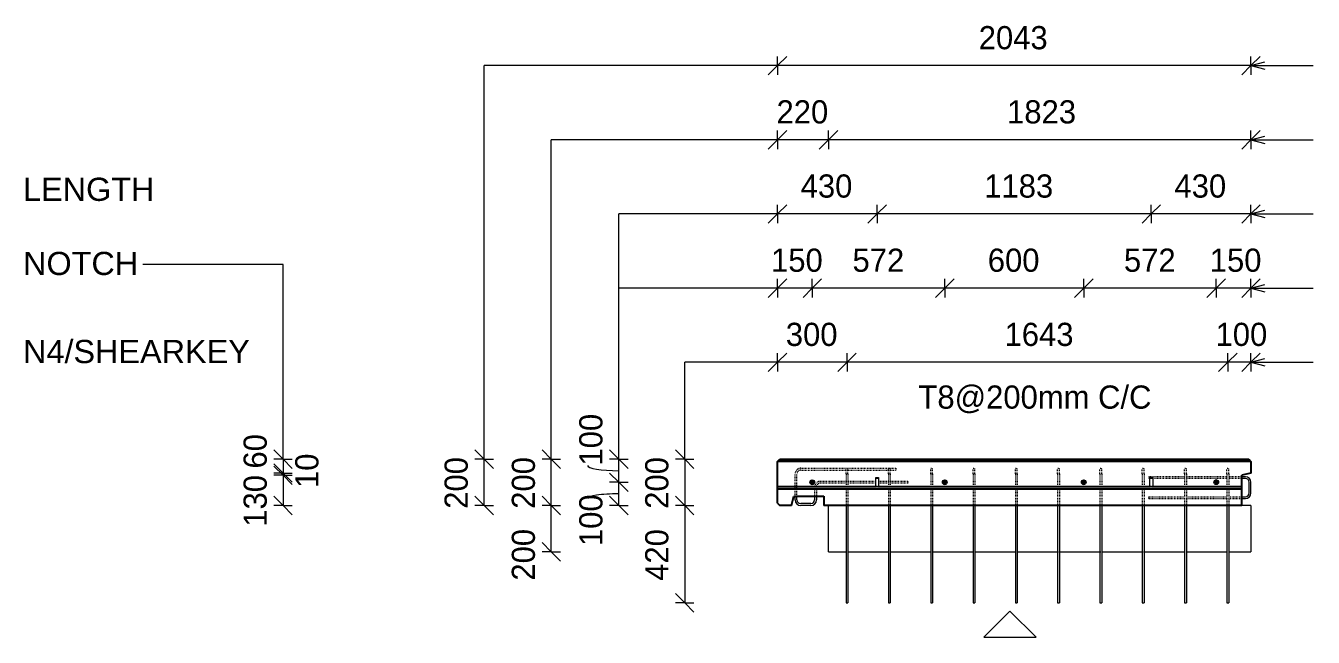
# Model space of a CAD drawing. Header units: millimetres. Extents: x -2992 to 15376, y 1067 to 18539.
# Drawn here: x 1906 to 7460, y 12345 to 14983 of the extents above; entities that cross this region are included whole.
import ezdxf

# ---------------------------------------------------------------- set-up
doc = ezdxf.new("R2010")
doc.units = ezdxf.units.MM
doc.linetypes.add('Dash', pattern=[6.36, 3.18, -3.18])
for name, color, linetype, lineweight in [('A-ANNO-DIMS', 211, 'Continuous', 9), ('A-ANNO-DIMS-40', 211, 'Continuous', 9), ('A-DETL-THIN', 151, 'Continuous', 18), ('A-GENM', 13, 'Continuous', 18), ('A-WALL', 113, 'Continuous', 25), ('A-WALL-HDLN', 110, 'Dash', 25), ('G-ANNO-TEXT', 231, 'Continuous', 9), ('S-BEAM', 12, 'Continuous', 18), ('S-BEAM-HDLN', 1, 'Dash', 18), ('S-RBAR', 171, 'Continuous', 18)]:
    doc.layers.add(name, color=color, linetype=linetype, lineweight=lineweight)
doc.styles.add('Arial_1', font='arial.ttf', dxfattribs={"height": 100})
doc.styles.add('Nirmala UI Semilight_1', font='NirmalaS.ttf', dxfattribs={"height": 100})
doc.dimstyles.new('Arrow_Filled_-_2_5_NI_UI', dxfattribs={"dimscale": 304.8, "dimtxt": 104.736395, "dimasz": 0.262467, "dimexe": 0.131234, "dimexo": 0.0625, "dimgap": 0.131234, "dimtad": 1, "dimdec": 0, "dimzin": 0, "dimdsep": 46, "dimtxsty": 'Nirmala UI Semilight_1', "dimblk1": 'OBLIQUE', "dimblk2": 'OBLIQUE', "dimsah": 1, "dimcen": 0.09, "dimazin": 0, "dimtfac": 1, "dimtdec": 4, "dimtix": 1, "dimtmove": 0, "dimatfit": 3, "dimfxl": 0.131234, "dimfxlon": 1, "dimtvp": 1, "dimtolj": 1, "dimtzin": 0, "dimarcsym": 2})
doc.dimstyles.new('Arrow_Filled_-_2_5_NI_UI_1', dxfattribs={"dimscale": 304.8, "dimtxt": 104.736395, "dimasz": 0.262467, "dimexe": 0.131234, "dimexo": 0.0625, "dimgap": 0.131234, "dimtad": 1, "dimdec": 0, "dimzin": 0, "dimdsep": 46, "dimtxsty": 'Nirmala UI Semilight_1', "dimblk1": 'OBLIQUE', "dimblk2": 'OBLIQUE', "dimsah": 1, "dimcen": 0.09, "dimazin": 0, "dimtfac": 1, "dimtdec": 4, "dimtix": 1, "dimtmove": 1, "dimatfit": 3, "dimfxl": 0.131234, "dimfxlon": 1, "dimtvp": 1, "dimtolj": 1, "dimtzin": 0, "dimarcsym": 2})
doc.dimstyles.new('Arrow_Filled_-_2_5_NI_UI_2', dxfattribs={"dimscale": 304.8, "dimtxt": 104.736395, "dimasz": 0.262467, "dimexe": 0.131234, "dimexo": 0.0625, "dimgap": 0.131234, "dimtad": 1, "dimdec": 0, "dimzin": 0, "dimdsep": 46, "dimtxsty": 'Nirmala UI Semilight_1', "dimblk1": 'OBLIQUE', "dimblk2": 'OBLIQUE', "dimsah": 1, "dimcen": 0.09, "dimazin": 0, "dimtfac": 1, "dimtdec": 4, "dimtix": 1, "dimtmove": 2, "dimatfit": 3, "dimfxl": 0.131234, "dimfxlon": 1, "dimtvp": 1, "dimtolj": 1, "dimtzin": 0, "dimarcsym": 2})

# ---------------------------------------------------------------- blocks, each defined once
blk = doc.blocks.new('RR spread anchor face based - RR-SA-4_0-180-1726831-Elevation Top1')
at = {"layer": 'A-GENM'}
for p, q in [((-17711.4, 13031.3), (-17711.4, 13033.8)), ((-17711.4, 13033.8), (-17699.4, 13033.8)), ((-17711.4, 12996.3), (-17711.4, 13031.3)), ((-17711.4, 13031.3), (-17699.4, 13031.3)), ((-17699.4, 13033.8), (-17699.4, 13031.3)), ((-17699.4, 13031.3), (-17699.4, 12996.3)), ((-17711.4, 12993.8), (-17711.4, 12996.3)), ((-17711.4, 12996.3), (-17699.4, 12996.3)), ((-17699.4, 12993.8), (-17711.4, 12993.8)), ((-17699.4, 12996.3), (-17699.4, 12993.8))]:
    blk.add_line(p, q, dxfattribs=at)
blk = doc.blocks.new('M_Rectangular Corbel - M_Rectangular Corbel-1563094-Elevation Top1')
at = {"layer": 'S-BEAM'}
for p, q in [((-17915.4, 12713.8), (-17915.4, 12913.8)), ((-16092.9, 12913.8), (-16132.9, 12913.8)), ((-16092.9, 12913.8), (-16092.9, 12713.8)), ((-17915.4, 12713.8), (-17839.4, 12713.8)), ((-17831.4, 12713.8), (-17656.9, 12713.8)), ((-17648.9, 12713.8), (-17474.4, 12713.8)), ((-17466.4, 12713.8), (-17291.9, 12713.8)), ((-17283.9, 12713.8), (-17109.4, 12713.8)), ((-17101.4, 12713.8), (-16926.9, 12713.8)), ((-16918.9, 12713.8), (-16744.4, 12713.8)), ((-16736.4, 12713.8), (-16561.9, 12713.8)), ((-16553.9, 12713.8), (-16379.4, 12713.8)), ((-16371.4, 12713.8), (-16196.9, 12713.8)), ((-16188.9, 12713.8), (-16092.9, 12713.8))]:
    blk.add_line(p, q, dxfattribs=at)
at = {"layer": 'S-BEAM-HDLN'}
for p, q in [((-17839.4, 12713.8), (-17831.5, 12713.8)), ((-17656.9, 12713.8), (-17649, 12713.8)), ((-17474.4, 12713.8), (-17466.5, 12713.8)), ((-17291.9, 12713.8), (-17284, 12713.8)), ((-17109.4, 12713.8), (-17101.5, 12713.8)), ((-16926.9, 12713.8), (-16919, 12713.8)), ((-16744.4, 12713.8), (-16736.5, 12713.8)), ((-16561.9, 12713.8), (-16554, 12713.8)), ((-16379.4, 12713.8), (-16371.5, 12713.8)), ((-16196.9, 12713.8), (-16189, 12713.8))]:
    blk.add_line(p, q, dxfattribs=at)
blk = doc.blocks.new('DIMBLOCK12-Elevation Top')
at = {"layer": 'A-ANNO-DIMS-40'}
for p, q in [((3016.1, 13113.8), (2976.1, 13153.8)), ((3016.1, 13113.8), (2976.1, 13113.8)), ((3016.1, 13113.8), (3016.1, 13053.8)), ((3016.1, 13113.8), (3056.1, 13073.8)), ((3016.1, 13113.8), (3056.1, 13113.8)), ((3016.1, 13053.8), (2976.1, 13093.8)), ((3016.1, 13053.8), (2976.1, 13053.8)), ((3016.1, 13053.8), (3056.1, 13013.8)), ((3016.1, 13053.8), (3056.1, 13053.8))]:
    blk.add_line(p, q, dxfattribs=at)
at = {"layer": 'A-ANNO-DIMS-40', "color": 0, "insert": (2845.7, 13073), "char_height": 100, "width": 182.813, "attachment_point": 1, "rotation": 90, "line_spacing_factor": 1.142579, "style": 'Nirmala UI Semilight_1'}
blk.add_mtext('60', dxfattribs=at)
blk = doc.blocks.new('_Oblique')
at = {"color": 0, "linetype": 'ByBlock', "lineweight": -2}
blk.add_line((-0.5, -0.5), (0.5, 0.5), dxfattribs=at)
blk = doc.blocks.new('DIMBLOCK13-Elevation Top')
at = {"layer": 'A-ANNO-DIMS-40'}
for p, q in [((3016.1, 13053.8), (2976.1, 13093.8)), ((3016.1, 13043.8), (2976.1, 13083.8)), ((3016.1, 13053.8), (2976.1, 13053.8)), ((3016.1, 13053.8), (3016.1, 13043.8)), ((3016.1, 13053.8), (3056.1, 13013.8)), ((3016.1, 13053.8), (3056.1, 13053.8)), ((3016.1, 13043.8), (2976.1, 13043.8)), ((3016.1, 13043.8), (3056.1, 13003.8)), ((3016.1, 13043.8), (3056.1, 13043.8))]:
    blk.add_line(p, q, dxfattribs=at)
at = {"layer": 'A-ANNO-DIMS-40', "color": 0, "insert": (3068.6, 12989), "char_height": 100, "width": 155.391, "attachment_point": 1, "rotation": 90, "line_spacing_factor": 1.142579, "style": 'Nirmala UI Semilight_1'}
blk.add_mtext('10', dxfattribs=at)
blk = doc.blocks.new('DIMBLOCK14-Elevation Top')
at = {"layer": 'A-ANNO-DIMS-40'}
for p, q in [((3016.1, 13043.8), (2976.1, 13083.8)), ((3016.1, 13043.8), (2976.1, 13043.8)), ((3016.1, 13043.8), (3016.1, 12913.8)), ((3016.1, 13043.8), (3056.1, 13003.8)), ((3016.1, 13043.8), (3056.1, 13043.8)), ((3016.1, 12913.8), (2976.1, 12953.8)), ((3016.1, 12913.8), (2976.1, 12913.8)), ((3016.1, 12913.8), (3056.1, 12873.8)), ((3016.1, 12913.8), (3056.1, 12913.8))]:
    blk.add_line(p, q, dxfattribs=at)
at = {"layer": 'A-ANNO-DIMS-40', "color": 0, "insert": (2845.7, 12822.1), "char_height": 100, "width": 246.797, "attachment_point": 1, "rotation": 90, "line_spacing_factor": 1.142579, "style": 'Nirmala UI Semilight_1'}
blk.add_mtext('130', dxfattribs=at)
blk = doc.blocks.new('DIMBLOCK20-Elevation Top1')
at = {"layer": 'A-ANNO-DIMS-40'}
for p, q in [((5149.1, 14811.4), (5189.1, 14851.4)), ((5149.1, 14811.4), (5149.1, 14851.4)), ((7191.6, 14811.4), (7231.6, 14851.4)), ((7191.6, 14811.4), (7191.6, 14851.4)), ((5149.1, 14811.4), (5109.1, 14771.4)), ((7191.6, 14811.4), (5149.1, 14811.4)), ((5149.1, 14811.4), (5149.1, 14771.4)), ((7191.6, 14811.4), (7151.6, 14771.4)), ((7191.6, 14811.4), (7191.6, 14771.4))]:
    blk.add_line(p, q, dxfattribs=at)
at = {"layer": 'A-ANNO-DIMS-40', "color": 0, "insert": (6017, 14981.9), "char_height": 100, "width": 367.91, "attachment_point": 1, "line_spacing_factor": 1.142579, "style": 'Nirmala UI Semilight_1'}
blk.add_mtext('2043', dxfattribs=at)
blk = doc.blocks.new('DIMBLOCK21-Elevation Top1')
at = {"layer": 'A-ANNO-DIMS-40'}
for p, q in [((6761.6, 14171.4), (6721.6, 14131.4)), ((6761.6, 14171.4), (6801.6, 14211.4)), ((6761.6, 14171.4), (6761.6, 14211.4)), ((7191.6, 14171.4), (6761.6, 14171.4)), ((6761.6, 14171.4), (6761.6, 14131.4)), ((7191.6, 14171.4), (7151.6, 14131.4)), ((7191.6, 14171.4), (7231.6, 14211.4)), ((7191.6, 14171.4), (7191.6, 14211.4)), ((7191.6, 14171.4), (7191.6, 14131.4))]:
    blk.add_line(p, q, dxfattribs=at)
at = {"layer": 'A-ANNO-DIMS-40', "color": 0, "insert": (6861.4, 14341.9), "char_height": 100, "width": 276.504, "attachment_point": 1, "line_spacing_factor": 1.142579, "style": 'Nirmala UI Semilight_1'}
blk.add_mtext('430', dxfattribs=at)
blk = doc.blocks.new('DIMBLOCK22-Elevation Top1')
at = {"layer": 'A-ANNO-DIMS-40'}
for p, q in [((5579.1, 14171.4), (5539.1, 14131.4)), ((5579.1, 14171.4), (5619.1, 14211.4)), ((5579.1, 14171.4), (5579.1, 14211.4)), ((6761.6, 14171.4), (5579.1, 14171.4)), ((5579.1, 14171.4), (5579.1, 14131.4)), ((6761.6, 14171.4), (6721.6, 14131.4)), ((6761.6, 14171.4), (6801.6, 14211.4)), ((6761.6, 14171.4), (6761.6, 14211.4)), ((6761.6, 14171.4), (6761.6, 14131.4))]:
    blk.add_line(p, q, dxfattribs=at)
at = {"layer": 'A-ANNO-DIMS-40', "color": 0, "insert": (6040.8, 14341.9), "char_height": 100, "width": 310.781, "attachment_point": 1, "line_spacing_factor": 1.142579, "style": 'Nirmala UI Semilight_1'}
blk.add_mtext('1183', dxfattribs=at)
blk = doc.blocks.new('DIMBLOCK23-Elevation Top1')
at = {"layer": 'A-ANNO-DIMS-40'}
for p, q in [((5149.1, 14171.4), (5109.1, 14131.4)), ((5149.1, 14171.4), (5189.1, 14211.4)), ((5149.1, 14171.4), (5149.1, 14211.4)), ((5579.1, 14171.4), (5149.1, 14171.4)), ((5149.1, 14171.4), (5149.1, 14131.4)), ((5579.1, 14171.4), (5539.1, 14131.4)), ((5579.1, 14171.4), (5619.1, 14211.4)), ((5579.1, 14171.4), (5579.1, 14211.4)), ((5579.1, 14171.4), (5579.1, 14131.4))]:
    blk.add_line(p, q, dxfattribs=at)
at = {"layer": 'A-ANNO-DIMS-40', "color": 0, "insert": (5248.9, 14341.9), "char_height": 100, "width": 276.504, "attachment_point": 1, "line_spacing_factor": 1.142579, "style": 'Nirmala UI Semilight_1'}
blk.add_mtext('430', dxfattribs=at)
blk = doc.blocks.new('DIMBLOCK24-Elevation Top1')
at = {"layer": 'A-ANNO-DIMS-40'}
for p, q in [((3883.2, 13113.8), (3843.2, 13153.8)), ((3883.2, 13113.8), (3843.2, 13113.8)), ((3883.2, 12913.8), (3883.2, 13113.8)), ((3883.2, 13113.8), (3923.2, 13073.8)), ((3883.2, 13113.8), (3923.2, 13113.8)), ((3883.2, 12913.8), (3843.2, 12953.8)), ((3883.2, 12913.8), (3843.2, 12913.8)), ((3883.2, 12913.8), (3923.2, 12873.8)), ((3883.2, 12913.8), (3923.2, 12913.8))]:
    blk.add_line(p, q, dxfattribs=at)
at = {"layer": 'A-ANNO-DIMS-40', "color": 0, "insert": (3712.7, 12899.5), "char_height": 100, "width": 274.219, "attachment_point": 1, "rotation": 90, "line_spacing_factor": 1.142579, "style": 'Nirmala UI Semilight_1'}
blk.add_mtext('200', dxfattribs=at)
blk = doc.blocks.new('DIMBLOCK25-Elevation Top1')
at = {"layer": 'A-ANNO-DIMS-40'}
for p, q in [((4464.2, 13013.8), (4424.2, 13053.8)), ((4464.2, 13013.8), (4424.2, 13013.8)), ((4464.2, 12913.8), (4464.2, 13013.8)), ((4464.2, 13013.8), (4504.2, 12973.8)), ((4464.2, 13013.8), (4504.2, 13013.8)), ((4464.2, 12913.8), (4424.2, 12953.8)), ((4464.2, 12913.8), (4424.2, 12913.8)), ((4464.2, 12913.8), (4504.2, 12873.8)), ((4464.2, 12913.8), (4504.2, 12913.8))]:
    blk.add_line(p, q, dxfattribs=at)
blk.add_ellipse((4464.2, 12944.2), major_axis=(135.2, 0), ratio=0.144692, start_param=1.570796, end_param=3.141593, dxfattribs=at)
at = {"layer": 'A-ANNO-DIMS-40', "color": 0, "insert": (4293.8, 12738.6), "char_height": 100, "width": 246.797, "attachment_point": 1, "rotation": 90, "line_spacing_factor": 1.142579, "style": 'Nirmala UI Semilight_1'}
blk.add_mtext('100', dxfattribs=at)
blk = doc.blocks.new('DIMBLOCK26-Elevation Top1')
at = {"layer": 'A-ANNO-DIMS-40'}
for p, q in [((4464.2, 13113.8), (4424.2, 13153.8)), ((4464.2, 13113.8), (4424.2, 13113.8)), ((4464.2, 13013.8), (4464.2, 13113.8)), ((4464.2, 13113.8), (4504.2, 13073.8)), ((4464.2, 13113.8), (4504.2, 13113.8)), ((4464.2, 13013.8), (4424.2, 13053.8)), ((4464.2, 13013.8), (4424.2, 13013.8)), ((4464.2, 13013.8), (4504.2, 12973.8)), ((4464.2, 13013.8), (4504.2, 13013.8))]:
    blk.add_line(p, q, dxfattribs=at)
blk.add_ellipse((4464.2, 13086), major_axis=(135.2, 0), ratio=0.16439, start_param=3.141593, end_param=4.712389, dxfattribs=at)
at = {"layer": 'A-ANNO-DIMS-40', "color": 0, "insert": (4293.8, 13086), "char_height": 100, "width": 246.797, "attachment_point": 1, "rotation": 90, "line_spacing_factor": 1.142579, "style": 'Nirmala UI Semilight_1'}
blk.add_mtext('100', dxfattribs=at)
blk = doc.blocks.new('DIMBLOCK27-Elevation Top1')
at = {"layer": 'A-ANNO-DIMS-40'}
for p, q in [((7041.6, 13851.4), (7081.6, 13891.4)), ((7041.6, 13851.4), (7041.6, 13891.4)), ((7191.6, 13851.4), (7231.6, 13891.4)), ((7191.6, 13851.4), (7191.6, 13891.4)), ((7041.6, 13851.4), (7001.6, 13811.4)), ((7191.6, 13851.4), (7041.6, 13851.4)), ((7041.6, 13851.4), (7041.6, 13811.4)), ((7191.6, 13851.4), (7151.6, 13811.4)), ((7191.6, 13851.4), (7191.6, 13811.4))]:
    blk.add_line(p, q, dxfattribs=at)
at = {"layer": 'A-ANNO-DIMS-40', "color": 0, "insert": (7013.7, 14021.9), "char_height": 100, "width": 246.797, "attachment_point": 1, "line_spacing_factor": 1.142579, "style": 'Nirmala UI Semilight_1'}
blk.add_mtext('150', dxfattribs=at)
blk = doc.blocks.new('DIMBLOCK28-Elevation Top1')
at = {"layer": 'A-ANNO-DIMS-40'}
for p, q in [((6470.1, 13851.4), (6510.1, 13891.4)), ((6470.1, 13851.4), (6470.1, 13891.4)), ((7041.6, 13851.4), (7081.6, 13891.4)), ((7041.6, 13851.4), (7041.6, 13891.4)), ((6470.1, 13851.4), (6430.1, 13811.4)), ((7041.6, 13851.4), (6470.1, 13851.4)), ((6470.1, 13851.4), (6470.1, 13811.4)), ((7041.6, 13851.4), (7001.6, 13811.4)), ((7041.6, 13851.4), (7041.6, 13811.4))]:
    blk.add_line(p, q, dxfattribs=at)
at = {"layer": 'A-ANNO-DIMS-40', "color": 0, "insert": (6643.5, 14021.9), "char_height": 100, "width": 269.649, "attachment_point": 1, "line_spacing_factor": 1.142579, "style": 'Nirmala UI Semilight_1'}
blk.add_mtext('572', dxfattribs=at)
blk = doc.blocks.new('DIMBLOCK29-Elevation Top1')
at = {"layer": 'A-ANNO-DIMS-40'}
for p, q in [((5870.6, 13851.4), (5910.6, 13891.4)), ((5870.6, 13851.4), (5870.6, 13891.4)), ((6470.1, 13851.4), (6510.1, 13891.4)), ((6470.1, 13851.4), (6470.1, 13891.4)), ((5870.6, 13851.4), (5830.6, 13811.4)), ((6470.1, 13851.4), (5870.6, 13851.4)), ((5870.6, 13851.4), (5870.6, 13811.4)), ((6470.1, 13851.4), (6430.1, 13811.4)), ((6470.1, 13851.4), (6470.1, 13811.4))]:
    blk.add_line(p, q, dxfattribs=at)
at = {"layer": 'A-ANNO-DIMS-40', "color": 0, "insert": (6056.1, 14021.9), "char_height": 100, "width": 274.219, "attachment_point": 1, "line_spacing_factor": 1.142579, "style": 'Nirmala UI Semilight_1'}
blk.add_mtext('600', dxfattribs=at)
blk = doc.blocks.new('DIMBLOCK30-Elevation Top1')
at = {"layer": 'A-ANNO-DIMS-40'}
for p, q in [((5299.1, 13851.4), (5339.1, 13891.4)), ((5299.1, 13851.4), (5299.1, 13891.4)), ((5870.6, 13851.4), (5910.6, 13891.4)), ((5870.6, 13851.4), (5870.6, 13891.4)), ((5299.1, 13851.4), (5259.1, 13811.4)), ((5870.6, 13851.4), (5299.1, 13851.4)), ((5299.1, 13851.4), (5299.1, 13811.4)), ((5870.6, 13851.4), (5830.6, 13811.4)), ((5870.6, 13851.4), (5870.6, 13811.4))]:
    blk.add_line(p, q, dxfattribs=at)
at = {"layer": 'A-ANNO-DIMS-40', "color": 0, "insert": (5472.5, 14021.9), "char_height": 100, "width": 269.649, "attachment_point": 1, "line_spacing_factor": 1.142579, "style": 'Nirmala UI Semilight_1'}
blk.add_mtext('572', dxfattribs=at)
blk = doc.blocks.new('DIMBLOCK31-Elevation Top1')
at = {"layer": 'A-ANNO-DIMS-40'}
for p, q in [((5149.1, 13851.4), (5189.1, 13891.4)), ((5149.1, 13851.4), (5149.1, 13891.4)), ((5299.1, 13851.4), (5339.1, 13891.4)), ((5299.1, 13851.4), (5299.1, 13891.4)), ((5149.1, 13851.4), (5109.1, 13811.4)), ((5299.1, 13851.4), (5149.1, 13851.4)), ((5149.1, 13851.4), (5149.1, 13811.4)), ((5299.1, 13851.4), (5259.1, 13811.4)), ((5299.1, 13851.4), (5299.1, 13811.4))]:
    blk.add_line(p, q, dxfattribs=at)
at = {"layer": 'A-ANNO-DIMS-40', "color": 0, "insert": (5121.2, 14021.9), "char_height": 100, "width": 246.797, "attachment_point": 1, "line_spacing_factor": 1.142579, "style": 'Nirmala UI Semilight_1'}
blk.add_mtext('150', dxfattribs=at)
blk = doc.blocks.new('DIMBLOCK32-Elevation Top1')
at = {"layer": 'A-ANNO-DIMS-40'}
for p, q in [((5369.1, 14491.4), (5409.1, 14531.4)), ((5369.1, 14491.4), (5369.1, 14531.4)), ((7191.6, 14491.4), (7231.6, 14531.4)), ((7191.6, 14491.4), (7191.6, 14531.4)), ((5369.1, 14491.4), (5329.1, 14451.4)), ((7191.6, 14491.4), (5369.1, 14491.4)), ((5369.1, 14491.4), (5369.1, 14451.4)), ((7191.6, 14491.4), (7151.6, 14451.4)), ((7191.6, 14491.4), (7191.6, 14451.4))]:
    blk.add_line(p, q, dxfattribs=at)
at = {"layer": 'A-ANNO-DIMS-40', "color": 0, "insert": (6139.4, 14661.9), "char_height": 100, "width": 338.203, "attachment_point": 1, "line_spacing_factor": 1.142579, "style": 'Nirmala UI Semilight_1'}
blk.add_mtext('1823', dxfattribs=at)
blk = doc.blocks.new('DIMBLOCK33-Elevation Top1')
at = {"layer": 'A-ANNO-DIMS-40'}
for p, q in [((5149.1, 14491.4), (5189.1, 14531.4)), ((5149.1, 14491.4), (5149.1, 14531.4)), ((5369.1, 14491.4), (5409.1, 14531.4)), ((5369.1, 14491.4), (5369.1, 14531.4)), ((5149.1, 14491.4), (5109.1, 14451.4)), ((5369.1, 14491.4), (5149.1, 14491.4)), ((5149.1, 14491.4), (5149.1, 14451.4)), ((5369.1, 14491.4), (5329.1, 14451.4)), ((5369.1, 14491.4), (5369.1, 14451.4))]:
    blk.add_line(p, q, dxfattribs=at)
at = {"layer": 'A-ANNO-DIMS-40', "color": 0, "insert": (5144.8, 14661.9), "char_height": 100, "width": 274.219, "attachment_point": 1, "line_spacing_factor": 1.142579, "style": 'Nirmala UI Semilight_1'}
blk.add_mtext('220', dxfattribs=at)
blk = doc.blocks.new('DIMBLOCK34-Elevation Top1')
at = {"layer": 'A-ANNO-DIMS-40'}
for p, q in [((4173.2, 12913.8), (4133.2, 12953.8)), ((4173.2, 12913.8), (4133.2, 12913.8)), ((4173.2, 12713.8), (4173.2, 12913.8)), ((4173.2, 12913.8), (4213.2, 12873.8)), ((4173.2, 12913.8), (4213.2, 12913.8)), ((4173.2, 12713.8), (4133.2, 12753.8)), ((4173.2, 12713.8), (4133.2, 12713.8)), ((4173.2, 12713.8), (4213.2, 12673.8)), ((4173.2, 12713.8), (4213.2, 12713.8))]:
    blk.add_line(p, q, dxfattribs=at)
at = {"layer": 'A-ANNO-DIMS-40', "color": 0, "insert": (4002.7, 12589.5), "char_height": 100, "width": 274.219, "attachment_point": 1, "rotation": 90, "line_spacing_factor": 1.142579, "style": 'Nirmala UI Semilight_1'}
blk.add_mtext('200', dxfattribs=at)
blk = doc.blocks.new('DIMBLOCK35-Elevation Top1')
at = {"layer": 'A-ANNO-DIMS-40'}
for p, q in [((4173.2, 13113.8), (4133.2, 13153.8)), ((4173.2, 13113.8), (4133.2, 13113.8)), ((4173.2, 12913.8), (4173.2, 13113.8)), ((4173.2, 13113.8), (4213.2, 13073.8)), ((4173.2, 13113.8), (4213.2, 13113.8)), ((4173.2, 12913.8), (4133.2, 12953.8)), ((4173.2, 12913.8), (4133.2, 12913.8)), ((4173.2, 12913.8), (4213.2, 12873.8)), ((4173.2, 12913.8), (4213.2, 12913.8))]:
    blk.add_line(p, q, dxfattribs=at)
at = {"layer": 'A-ANNO-DIMS-40', "color": 0, "insert": (4002.7, 12899.5), "char_height": 100, "width": 274.219, "attachment_point": 1, "rotation": 90, "line_spacing_factor": 1.142579, "style": 'Nirmala UI Semilight_1'}
blk.add_mtext('200', dxfattribs=at)
blk = doc.blocks.new('DIMBLOCK36-Elevation Top1')
at = {"layer": 'A-ANNO-DIMS-40'}
for p, q in [((7091.6, 13531.4), (7131.6, 13571.4)), ((7091.6, 13531.4), (7091.6, 13571.4)), ((7191.6, 13531.4), (7231.6, 13571.4)), ((7191.6, 13531.4), (7191.6, 13571.4)), ((7091.6, 13531.4), (7051.6, 13491.4)), ((7191.6, 13531.4), (7091.6, 13531.4)), ((7091.6, 13531.4), (7091.6, 13491.4)), ((7191.6, 13531.4), (7151.6, 13491.4)), ((7191.6, 13531.4), (7191.6, 13491.4))]:
    blk.add_line(p, q, dxfattribs=at)
at = {"layer": 'A-ANNO-DIMS-40', "color": 0, "insert": (7038.7, 13701.9), "char_height": 100, "width": 246.797, "attachment_point": 1, "line_spacing_factor": 1.142579, "style": 'Nirmala UI Semilight_1'}
blk.add_mtext('100', dxfattribs=at)
blk = doc.blocks.new('DIMBLOCK37-Elevation Top1')
at = {"layer": 'A-ANNO-DIMS-40'}
for p, q in [((5449.1, 13531.4), (5489.1, 13571.4)), ((5449.1, 13531.4), (5449.1, 13571.4)), ((7091.6, 13531.4), (7131.6, 13571.4)), ((7091.6, 13531.4), (7091.6, 13571.4)), ((5449.1, 13531.4), (5409.1, 13491.4)), ((7091.6, 13531.4), (5449.1, 13531.4)), ((5449.1, 13531.4), (5449.1, 13491.4)), ((7091.6, 13531.4), (7051.6, 13491.4)), ((7091.6, 13531.4), (7091.6, 13491.4))]:
    blk.add_line(p, q, dxfattribs=at)
at = {"layer": 'A-ANNO-DIMS-40', "color": 0, "char_height": 100, "attachment_point": 1, "line_spacing_factor": 1.142579, "style": 'Nirmala UI Semilight_1'}
for s, insert, width in [('1643', (6128.5, 13701.9), 340.488), ('T8@200mm C/C', (5757.1, 13431.4), 1231.7)]:
    blk.add_mtext(s, dxfattribs=dict(at, insert=insert, width=width))
blk = doc.blocks.new('DIMBLOCK38-Elevation Top1')
at = {"layer": 'A-ANNO-DIMS-40'}
for p, q in [((5149.1, 13531.4), (5189.1, 13571.4)), ((5149.1, 13531.4), (5149.1, 13571.4)), ((5449.1, 13531.4), (5489.1, 13571.4)), ((5449.1, 13531.4), (5449.1, 13571.4)), ((5149.1, 13531.4), (5109.1, 13491.4)), ((5449.1, 13531.4), (5149.1, 13531.4)), ((5149.1, 13531.4), (5149.1, 13491.4)), ((5449.1, 13531.4), (5409.1, 13491.4)), ((5449.1, 13531.4), (5449.1, 13491.4))]:
    blk.add_line(p, q, dxfattribs=at)
at = {"layer": 'A-ANNO-DIMS-40', "color": 0, "insert": (5184.8, 13701.9), "char_height": 100, "width": 274.219, "attachment_point": 1, "line_spacing_factor": 1.142579, "style": 'Nirmala UI Semilight_1'}
blk.add_mtext('300', dxfattribs=at)
blk = doc.blocks.new('DIMBLOCK39-Elevation Top1')
at = {"layer": 'A-ANNO-DIMS-40'}
for p, q in [((4748.7, 13113.8), (4708.7, 13153.8)), ((4748.7, 13113.8), (4708.7, 13113.8)), ((4748.7, 13113.8), (4748.7, 12913.8)), ((4748.7, 13113.8), (4788.7, 13073.8)), ((4748.7, 13113.8), (4788.7, 13113.8)), ((4748.7, 12913.8), (4708.7, 12953.8)), ((4748.7, 12913.8), (4708.7, 12913.8)), ((4748.7, 12913.8), (4788.7, 12873.8)), ((4748.7, 12913.8), (4788.7, 12913.8))]:
    blk.add_line(p, q, dxfattribs=at)
at = {"layer": 'A-ANNO-DIMS-40', "color": 0, "insert": (4578.2, 12899.5), "char_height": 100, "width": 274.219, "attachment_point": 1, "rotation": 90, "line_spacing_factor": 1.142579, "style": 'Nirmala UI Semilight_1'}
blk.add_mtext('200', dxfattribs=at)
blk = doc.blocks.new('DIMBLOCK40-Elevation Top1')
at = {"layer": 'A-ANNO-DIMS-40'}
for p, q in [((4748.7, 12913.8), (4708.7, 12953.8)), ((4748.7, 12913.8), (4708.7, 12913.8)), ((4748.7, 12913.8), (4748.7, 12493.8)), ((4748.7, 12913.8), (4788.7, 12873.8)), ((4748.7, 12913.8), (4788.7, 12913.8)), ((4748.7, 12493.8), (4708.7, 12533.8)), ((4748.7, 12493.8), (4708.7, 12493.8)), ((4748.7, 12493.8), (4788.7, 12453.8)), ((4748.7, 12493.8), (4788.7, 12493.8))]:
    blk.add_line(p, q, dxfattribs=at)
at = {"layer": 'A-ANNO-DIMS-40', "color": 0, "insert": (4578.2, 12588.6), "char_height": 100, "width": 276.504, "attachment_point": 1, "rotation": 90, "line_spacing_factor": 1.142579, "style": 'Nirmala UI Semilight_1'}
blk.add_mtext('420', dxfattribs=at)

msp = doc.modelspace()

# ---------------------------------------------------------------- hatches: boundary and pattern name
at = {"layer": 'S-RBAR'}
h = msp.add_hatch(color=256, dxfattribs=at)
edge = h.paths.add_edge_path()
edge.add_arc((5299.1, 13013.8), 10, 0, 360)
for points in [[(5299.1, 13003.8), (5308.6, 13010.7), (5305, 13021.9), (5293.2, 13021.9), (5289.6, 13010.7)], [(5867.5, 13004.3), (5878.7, 13007.9), (5878.7, 13019.7), (5867.5, 13023.3), (5860.6, 13013.8)], [(6467, 13004.3), (6478.2, 13007.9), (6478.2, 13019.7), (6467, 13023.3), (6460.1, 13013.8)], [(7035.7, 13005.7), (7047.5, 13005.7), (7051.1, 13016.9), (7041.6, 13023.8), (7032.1, 13016.9)]]:
    msp.add_hatch(color=256, dxfattribs=at).paths.add_polyline_path(points)
h = msp.add_hatch(color=256, dxfattribs=at)
edge = h.paths.add_edge_path()
edge.add_arc((5870.6, 13013.8), 10, 0, 360)
h = msp.add_hatch(color=256, dxfattribs=at)
edge = h.paths.add_edge_path()
edge.add_arc((6470.1, 13013.8), 10, 0, 360)
h = msp.add_hatch(color=256, dxfattribs=at)
edge = h.paths.add_edge_path()
edge.add_arc((7041.6, 13013.8), 10, 0, 360)

# ---------------------------------------------------------------- linework, layer by layer
at = {"layer": 'A-DETL-THIN'}
for p, q in [((3883.2, 13113.8), (3883.2, 14811.4)), ((5149.1, 14811.4), (3883.2, 14811.4)), ((4173.2, 13113.8), (4173.2, 14491.4)), ((5149.1, 14491.4), (4173.2, 14491.4)), ((4464.2, 13113.8), (4464.2, 14171.4)), ((5149.1, 14171.4), (4464.2, 14171.4)), ((3016.1, 13953.8), (2411.1, 13953.8)), ((3016.1, 13113.8), (3016.1, 13953.8)), ((5149.1, 13851.4), (4464.2, 13851.4)), ((4748.7, 13113.8), (4748.7, 13531.4)), ((5149.1, 13531.4), (4748.7, 13531.4)), ((5445.1, 12493.8), (5453.1, 12493.8)), ((6151.8, 12458.3), (6038.6, 12345.2)), ((6264.9, 12345.2), (6151.8, 12458.3)), ((6038.6, 12345.2), (6264.9, 12345.2))]:
    msp.add_line(p, q, dxfattribs=at)
at = {"layer": 'A-WALL'}
for p, q in [((5149.1, 13103.8), (5159.1, 13113.8)), ((5159.1, 13113.8), (7181.6, 13113.8)), ((7181.6, 13113.8), (7191.6, 13103.8)), ((5149.1, 12923.8), (5149.1, 13103.8)), ((7191.6, 13103.8), (5149.1, 13103.8)), ((7191.6, 13053.8), (7151.6, 13043.8)), ((7191.6, 13103.8), (7191.6, 13053.8)), ((7151.6, 12913.8), (7151.6, 13043.8)), ((5573.1, 12993.9), (5149.1, 12993.9)), ((7151.6, 12984), (5149.1, 12984)), ((5209.1, 12913.8), (5219.1, 12953.8)), ((5219.1, 12953.8), (5349.1, 12953.8)), ((5349.1, 12953.8), (5349.1, 12913.8)), ((6755.6, 12993.9), (5585.1, 12993.9)), ((7151.6, 12993.9), (6767.6, 12993.9)), ((5149.1, 12923.8), (5159.1, 12913.8)), ((5209.1, 12913.8), (5159.1, 12913.8)), ((7151.6, 12913.8), (5349.1, 12913.8))]:
    msp.add_line(p, q, dxfattribs=at)
at = {"layer": 'A-WALL-HDLN'}
for p, q in [((5585, 12993.9), (5573.1, 12993.9)), ((6767.5, 12993.9), (6755.6, 12993.9))]:
    msp.add_line(p, q, dxfattribs=at)
at = {"layer": 'G-ANNO-TEXT', "color": 10}
for p, q in [((7191.5, 14811.6), (7251.5, 14827.7)), ((7191.5, 14811.6), (7251.5, 14795.6)), ((7191.5, 14811.6), (7460.2, 14811.6)), ((7191.5, 14491.6), (7251.5, 14507.7)), ((7191.5, 14491.6), (7251.5, 14475.6)), ((7191.5, 14491.6), (7460.2, 14491.6)), ((7191.5, 14171.6), (7251.5, 14187.7)), ((7191.5, 14171.6), (7251.5, 14155.6)), ((7191.5, 14171.6), (7460.2, 14171.6)), ((7191.5, 13851.6), (7251.5, 13867.7)), ((7191.5, 13851.6), (7251.5, 13835.6)), ((7191.5, 13851.6), (7460.2, 13851.6)), ((7191.5, 13531.6), (7251.5, 13547.7)), ((7191.5, 13531.6), (7251.5, 13515.6)), ((7191.5, 13531.6), (7460.2, 13531.6))]:
    msp.add_line(p, q, dxfattribs=at)
at = {"layer": 'S-RBAR', "linetype": 'Dash'}
for p, q in [((5249.1, 13074.1), (5660.5, 13074.1)), ((5249.1, 13066.1), (5445.1, 13066.1)), ((5445.1, 13049.8), (5445.1, 13069.8)), ((5453.1, 13049.8), (5453.1, 13069.8)), ((5453.1, 13066.1), (5627.6, 13066.1)), ((5627.6, 13049.8), (5627.6, 13069.8)), ((5635.6, 13049.8), (5635.6, 13069.8)), ((5635.6, 13066.1), (5660.5, 13066.1)), ((5660.5, 13066.1), (5660.5, 13074.1)), ((5810.1, 13049.8), (5810.1, 13069.8)), ((5818.1, 13049.8), (5818.1, 13069.8)), ((5992.6, 13049.8), (5992.6, 13069.8)), ((6000.6, 13049.8), (6000.6, 13069.8)), ((6175.1, 13049.8), (6175.1, 13069.8)), ((6183.1, 13049.8), (6183.1, 13069.8)), ((6357.6, 13049.8), (6357.6, 13069.8)), ((6365.6, 13049.8), (6365.6, 13069.8)), ((6540.1, 13049.8), (6540.1, 13069.8)), ((6548.1, 13049.8), (6548.1, 13069.8)), ((6722.6, 13049.8), (6722.6, 13069.8)), ((6730.6, 13049.8), (6730.6, 13069.8)), ((6905.1, 13049.8), (6905.1, 13069.8)), ((6913.1, 13049.8), (6913.1, 13069.8)), ((7087.6, 13049.8), (7087.6, 13069.8)), ((7095.6, 13049.8), (7095.6, 13069.8)), ((5225.1, 12994), (5225.1, 13050.1)), ((5233.1, 12994), (5233.1, 13050.1)), ((5445.1, 13017.8), (5333.1, 13017.8)), ((5445.1, 13009.8), (5333.1, 13009.8)), ((5445.1, 13049.8), (5445.1, 12994)), ((5453.1, 13049.8), (5453.1, 12994)), ((5573.1, 13017.8), (5453.1, 13017.8)), ((5573.1, 13009.8), (5453.1, 13009.8)), ((5627.6, 13017.8), (5585.1, 13017.8)), ((5627.6, 13009.8), (5585.1, 13009.8)), ((5627.6, 13049.8), (5627.6, 12994)), ((5635.6, 13049.8), (5635.6, 12994)), ((5711.1, 13017.8), (5635.6, 13017.8)), ((5711.1, 13009.8), (5635.6, 13009.8)), ((5711.1, 13017.8), (5711.1, 13009.8)), ((5810.1, 13049.8), (5810.1, 12994)), ((5818.1, 13049.8), (5818.1, 12994)), ((5992.6, 13049.8), (5992.6, 12994)), ((6000.6, 13049.8), (6000.6, 12994)), ((6175.1, 13049.8), (6175.1, 12994)), ((6183.1, 13049.8), (6183.1, 12994)), ((6357.6, 13049.8), (6357.6, 12994)), ((6365.6, 13049.8), (6365.6, 12994)), ((6540.1, 13049.8), (6540.1, 12994)), ((6548.1, 13049.8), (6548.1, 12994)), ((6722.6, 13049.8), (6722.6, 12994)), ((6730.6, 13049.8), (6730.6, 12994)), ((6905.1, 13037.8), (6751.6, 13037.8)), ((6751.6, 13037.8), (6751.6, 13029.8)), ((6755.6, 13029.8), (6751.6, 13029.8)), ((6905.1, 13029.8), (6767.6, 13029.8)), ((6905.1, 13049.8), (6905.1, 12994)), ((6913.1, 13049.8), (6913.1, 12994)), ((7087.6, 13037.8), (6913.1, 13037.8)), ((7087.6, 13029.8), (6913.1, 13029.8)), ((7087.6, 13049.8), (7087.6, 12994)), ((7095.6, 13049.8), (7095.6, 12994)), ((7151.5, 13037.8), (7095.6, 13037.8)), ((7151.5, 13029.8), (7095.6, 13029.8)), ((5225.1, 12984.1), (5225.1, 12993.9)), ((5225.1, 12953.9), (5225.1, 12984)), ((5233.1, 12984.1), (5233.1, 12993.9)), ((5233.1, 12953.9), (5233.1, 12984)), ((5309.1, 12993.8), (5309.1, 12984.1)), ((5309.1, 12984), (5309.1, 12953.9)), ((5317.1, 12993.8), (5317.1, 12984.1)), ((5317.1, 12984), (5317.1, 12953.9)), ((5445.1, 12993.9), (5445.1, 12984.1)), ((5445.1, 12984), (5445.1, 12913.9)), ((5453.1, 12993.9), (5453.1, 12984.1)), ((5453.1, 12984), (5453.1, 12913.9)), ((5627.6, 12993.9), (5627.6, 12984.1)), ((5627.6, 12984), (5627.6, 12913.9)), ((5635.6, 12993.9), (5635.6, 12984.1)), ((5635.6, 12984), (5635.6, 12913.9)), ((5810.1, 12993.9), (5810.1, 12984.1)), ((5810.1, 12984), (5810.1, 12913.9)), ((5818.1, 12993.9), (5818.1, 12984.1)), ((5818.1, 12984), (5818.1, 12913.9)), ((5992.6, 12993.9), (5992.6, 12984.1)), ((5992.6, 12984), (5992.6, 12913.9)), ((6000.6, 12993.9), (6000.6, 12984.1)), ((6000.6, 12984), (6000.6, 12913.9)), ((6175.1, 12993.9), (6175.1, 12984.1)), ((6175.1, 12984), (6175.1, 12913.9)), ((6183.1, 12993.9), (6183.1, 12984.1)), ((6183.1, 12984), (6183.1, 12913.9)), ((6357.6, 12993.9), (6357.6, 12984.1)), ((6357.6, 12984), (6357.6, 12913.9)), ((6365.6, 12993.9), (6365.6, 12984.1)), ((6365.6, 12984), (6365.6, 12913.9)), ((6540.1, 12993.9), (6540.1, 12984.1)), ((6540.1, 12984), (6540.1, 12913.9)), ((6548.1, 12993.9), (6548.1, 12984.1)), ((6548.1, 12984), (6548.1, 12913.9)), ((6722.6, 12993.9), (6722.6, 12984.1)), ((6722.6, 12984), (6722.6, 12913.9)), ((6730.6, 12993.9), (6730.6, 12984.1)), ((6730.6, 12984), (6730.6, 12913.9)), ((6751.6, 12951.7), (6905.1, 12951.7)), ((6751.6, 12943.7), (6751.6, 12951.7)), ((6751.6, 12943.7), (6905.1, 12943.7)), ((6905.1, 12993.9), (6905.1, 12984.1)), ((6905.1, 12984), (6905.1, 12913.9)), ((6913.1, 12993.9), (6913.1, 12984.1)), ((6913.1, 12984), (6913.1, 12913.9)), ((6913.1, 12951.7), (7087.6, 12951.7)), ((6913.1, 12943.7), (7087.6, 12943.7)), ((7087.6, 12993.9), (7087.6, 12984.1)), ((7087.6, 12984), (7087.6, 12913.9)), ((7095.6, 12993.9), (7095.6, 12984.1)), ((7095.6, 12984), (7095.6, 12913.9)), ((7095.6, 12951.7), (7151.5, 12951.7)), ((7095.6, 12943.7), (7151.5, 12943.7))]:
    msp.add_line(p, q, dxfattribs=at)
at = {"layer": 'S-RBAR'}
for p, q in [((5293.2, 13021.9), (5289.6, 13010.7)), ((5289.6, 13010.7), (5299.1, 13003.8)), ((5305, 13021.9), (5293.2, 13021.9)), ((5299.1, 13003.8), (5308.6, 13010.7)), ((5308.6, 13010.7), (5305, 13021.9)), ((5867.5, 13023.3), (5860.6, 13013.8)), ((5860.6, 13013.8), (5867.5, 13004.3)), ((5878.7, 13019.7), (5867.5, 13023.3)), ((5867.5, 13004.3), (5878.7, 13007.9)), ((5878.7, 13007.9), (5878.7, 13019.7)), ((6467, 13023.3), (6460.1, 13013.8)), ((6460.1, 13013.8), (6467, 13004.3)), ((6478.2, 13019.7), (6467, 13023.3)), ((6467, 13004.3), (6478.2, 13007.9)), ((6478.2, 13007.9), (6478.2, 13019.7)), ((7041.6, 13023.8), (7032.1, 13016.9)), ((7032.1, 13016.9), (7035.7, 13005.7)), ((7035.7, 13005.7), (7047.5, 13005.7)), ((7051.1, 13016.9), (7041.6, 13023.8)), ((7047.5, 13005.7), (7051.1, 13016.9)), ((7167.6, 13037.8), (7151.6, 13037.8)), ((7167.6, 13029.8), (7151.6, 13029.8)), ((7183.6, 12967.7), (7183.6, 13013.8)), ((7191.6, 12967.7), (7191.6, 13013.8)), ((5225.1, 12937.8), (5225.1, 12953.8)), ((5233.1, 12937.8), (5233.1, 12953.8)), ((5309.1, 12953.8), (5309.1, 12937.8)), ((5317.1, 12953.8), (5317.1, 12937.8)), ((7151.6, 12951.7), (7167.6, 12951.7)), ((7151.6, 12943.7), (7167.6, 12943.7)), ((5293.1, 12921.8), (5249.1, 12921.8)), ((5293.1, 12913.8), (5249.1, 12913.8)), ((5445.1, 12913.8), (5445.1, 12493.8)), ((5453.1, 12913.8), (5453.1, 12493.8)), ((5627.6, 12913.8), (5627.6, 12493.8)), ((5635.6, 12913.8), (5635.6, 12493.8)), ((5810.1, 12913.8), (5810.1, 12493.8)), ((5818.1, 12913.8), (5818.1, 12493.8)), ((5992.6, 12913.8), (5992.6, 12493.8)), ((6000.6, 12913.8), (6000.6, 12493.8)), ((6175.1, 12913.8), (6175.1, 12493.8)), ((6183.1, 12913.8), (6183.1, 12493.8)), ((6357.6, 12913.8), (6357.6, 12493.8)), ((6365.6, 12913.8), (6365.6, 12493.8)), ((6540.1, 12913.8), (6540.1, 12493.8)), ((6548.1, 12913.8), (6548.1, 12493.8)), ((6722.6, 12913.8), (6722.6, 12493.8)), ((6730.6, 12913.8), (6730.6, 12493.8)), ((6905.1, 12913.8), (6905.1, 12493.8)), ((6913.1, 12913.8), (6913.1, 12493.8)), ((7087.6, 12913.8), (7087.6, 12493.8)), ((7095.6, 12913.8), (7095.6, 12493.8)), ((5445.1, 12493.8), (5453.1, 12493.8)), ((5627.6, 12493.8), (5635.6, 12493.8)), ((5810.1, 12493.8), (5818.1, 12493.8)), ((5992.6, 12493.8), (6000.6, 12493.8)), ((6175.1, 12493.8), (6183.1, 12493.8)), ((6357.6, 12493.8), (6365.6, 12493.8)), ((6540.1, 12493.8), (6548.1, 12493.8)), ((6722.6, 12493.8), (6730.6, 12493.8)), ((6905.1, 12493.8), (6913.1, 12493.8)), ((7087.6, 12493.8), (7095.6, 12493.8))]:
    msp.add_line(p, q, dxfattribs=at)
for centre in [(5299.1, 13013.8), (5870.6, 13013.8), (6470.1, 13013.8), (7041.6, 13013.8)]:
    msp.add_circle(centre, 10, dxfattribs=at)
at = {"layer": 'S-RBAR', "linetype": 'Dash'}
for centre, radius, start, end in [((5249.1, 13050.1), 24, 90, 180), ((5249.1, 13050.1), 16, 90, 180), ((5449.1, 13069.8), 4, 0, 180), ((5631.6, 13069.8), 4, 0, 180), ((5814.1, 13069.8), 4, 0, 180), ((5996.6, 13069.8), 4, 0, 180), ((6179.1, 13069.8), 4, 0, 180), ((6361.6, 13069.8), 4, 0, 180), ((6544.1, 13069.8), 4, 0, 180), ((6726.6, 13069.8), 4, 0, 180), ((6909.1, 13069.8), 4, 0, 180), ((7091.6, 13069.8), 4, 0, 180), ((5333.1, 12993.8), 24, 90, 179.5912), ((5333.1, 12993.8), 16, 90, 179.3868), ((5333.1, 12993.8), 24, 179.8308, 180), ((5333.1, 12993.8), 16, 179.7462, 180)]:
    msp.add_arc(centre, radius, start, end, dxfattribs=at)
at = {"layer": 'S-RBAR'}
for centre, radius, start, end in [((7167.6, 13013.8), 24, 0, 90), ((7167.6, 13013.8), 16, 0, 90), ((7167.6, 12967.7), 16, 270, 0), ((7167.6, 12967.7), 24, 270, 360), ((5249.1, 12937.8), 24, 180, 270), ((5249.1, 12937.8), 16, 180, 270), ((5293.1, 12937.8), 16, 270, 0), ((5293.1, 12937.8), 24, 270, 360)]:
    msp.add_arc(centre, radius, start, end, dxfattribs=at)

# ---------------------------------------------------------------- block references
at = {"layer": 'A-GENM'}
for p in [(23284.5, 0), (24467, 0)]:
    msp.add_blockref('RR spread anchor face based - RR-SA-4_0-180-1726831-Elevation Top1', p, dxfattribs=at)
at = {"layer": 'S-BEAM-HDLN'}
msp.add_blockref('M_Rectangular Corbel - M_Rectangular Corbel-1563094-Elevation Top1', (23284.5, 0), dxfattribs=at)

# ---------------------------------------------------------------- texts
at = {"layer": 'G-ANNO-TEXT', "color": 7, "char_height": 100, "attachment_point": 1, "style": 'Arial_1'}
for s, insert, width in [('LENGTH', (1894.6, 14327.8), 686.244), ('NOTCH', (1894.6, 14007.8), 602.869), ('N4/SHEARKEY', (1894.6, 13628), 1180.084)]:
    msp.add_mtext(s, dxfattribs=dict(at, insert=insert, width=width))

# ---------------------------------------------------------------- dimensions: what is measured, and where the dimension line sits
at = {"layer": 'A-ANNO-DIMS'}
for base, p1, p2, override, picture, middle in [((5149.0798463, 14811.4105705), (7191.5798463, 14771.4105705), (5149.0798463, 14771.4105705), {"dimpost": '<>', "dimfxl": 2042.5}, 'DIMBLOCK20-Elevation Top1', (6170.3298463, 14903.1190783)), ((5149.1, 14491.4), (5369.1, 14451.4), (5149.1, 14451.4), {"dimpost": '<>', "dimfxl": 220}, 'DIMBLOCK33-Elevation Top1', (5259.1, 14583.1)), ((5369.0798463, 14491.4105705), (7191.5798463, 14451.4105705), (5369.0798463, 14451.4105705), {"dimpost": '<>', "dimfxl": 1822.5}, 'DIMBLOCK32-Elevation Top1', (6280.3298463, 14583.3282833)), ((5149.1, 14171.4), (5579.1, 14131.4), (5149.1, 14131.4), {"dimpost": '<>', "dimfxl": 430}, 'DIMBLOCK23-Elevation Top1', (5364.1, 14263.1)), ((5579.0798463, 14171.4105705), (6761.5798463, 14131.4105705), (5579.0798463, 14131.4105705), {"dimpost": '<>', "dimfxl": 1182.5}, 'DIMBLOCK22-Elevation Top1', (6170.3298463, 14263.3980183)), ((6761.6, 14171.4), (7191.6, 14131.4), (6761.6, 14131.4), {"dimpost": '<>', "dimfxl": 430}, 'DIMBLOCK21-Elevation Top1', (6976.6, 14263.1)), ((5149.1, 13851.4), (5299.1, 13811.4), (5149.1, 13811.4), {"dimpost": '<>', "dimfxl": 150}, 'DIMBLOCK31-Elevation Top1', (5224.1, 13943.4)), ((5299.0798463, 13851.4105705), (5870.5798463, 13811.4105705), (5299.0798463, 13811.4105705), {"dimpost": '<>', "dimfxl": 571.5}, 'DIMBLOCK30-Elevation Top1', (5584.8298463, 13943.3631508)), ((5870.5798463, 13851.4105705), (6470.0798463, 13811.4105705), (5870.5798463, 13811.4105705), {"dimpost": '<>', "dimfxl": 599.5}, 'DIMBLOCK29-Elevation Top1', (6170.3298463, 13943.1190783)), ((6470.0798463, 13851.4105705), (7041.5798463, 13811.4105705), (6470.0798463, 13811.4105705), {"dimpost": '<>', "dimfxl": 571.5}, 'DIMBLOCK28-Elevation Top1', (6755.8298463, 13943.0842108)), ((7041.6, 13851.4), (7191.6, 13811.4), (7041.6, 13811.4), {"dimpost": '<>', "dimfxl": 150}, 'DIMBLOCK27-Elevation Top1', (7116.6, 13943.4)), ((5149.1, 13531.4), (5449.1, 13491.4), (5149.1, 13491.4), {"dimpost": '<>', "dimfxl": 300}, 'DIMBLOCK38-Elevation Top1', (5299.1, 13623.1)), ((7091.6, 13531.4), (7191.6, 13491.4), (7091.6, 13491.4), {"dimpost": '<>', "dimfxl": 100}, 'DIMBLOCK36-Elevation Top1', (7141.6, 13623.4))]:
    dim = msp.add_linear_dim(base=base, p1=p1, p2=p2, dimstyle='Arrow_Filled_-_2_5_NI_UI', override=override, dxfattribs=at)
    dim.commit()
    dim.dimension.update_dxf_attribs({"geometry": picture, "text_midpoint": middle})
dim = msp.add_linear_dim(base=(5449.0798463, 13531.4105705), p1=(7091.5798463, 13491.4105705), p2=(5449.0798463, 13491.4105705), text='<>\\XT8@200mm C/C', dimstyle='Arrow_Filled_-_2_5_NI_UI', override={"dimpost": '<>', "dimfxl": 1642.5}, dxfattribs=at)
dim.commit()
dim.dimension.update_dxf_attribs({"geometry": 'DIMBLOCK37-Elevation Top1', "text_midpoint": (6270.3298463, 13531.4105705)})
for base, p1, p2, dimstyle, override, picture, middle in [((4464.2, 13113.8), (4504.2, 13013.8), (4504.2, 13113.8), 'Arrow_Filled_-_2_5_NI_UI_1', {"dimpost": '<>', "dimfxl": 100}, 'DIMBLOCK26-Elevation Top1', (4360.4, 13209.4)), ((3016.1, 13053.8), (2976.1, 13113.8), (2976.1, 13053.8), 'Arrow_Filled_-_2_5_NI_UI_2', {"dimpost": '<>', "dimfxl": 60}, 'DIMBLOCK12-Elevation Top', (2912.3, 13164.4)), ((3016.1, 13043.8), (2976.1, 13053.8), (2976.1, 13043.8), 'Arrow_Filled_-_2_5_NI_UI_2', {"dimpost": '<>', "dimfxl": 10}, 'DIMBLOCK13-Elevation Top', (3135.3, 13066.7)), ((3016.1, 12913.8), (2976.1, 13043.8), (2976.1, 12913.8), 'Arrow_Filled_-_2_5_NI_UI_2', {"dimpost": '<>', "dimfxl": 130}, 'DIMBLOCK14-Elevation Top', (2912.3, 12945.5)), ((4464.2, 13013.8), (4504.2, 12913.8), (4504.2, 13013.8), 'Arrow_Filled_-_2_5_NI_UI_1', {"dimpost": '<>', "dimfxl": 100}, 'DIMBLOCK25-Elevation Top1', (4360.4, 12862)), ((4173.2, 12913.8), (4213.2, 12713.8), (4213.2, 12913.8), 'Arrow_Filled_-_2_5_NI_UI_2', {"dimpost": '<>', "dimfxl": 200}, 'DIMBLOCK34-Elevation Top1', (4069.4, 12726.6))]:
    dim = msp.add_linear_dim(base=base, p1=p1, p2=p2, angle=90, dimstyle=dimstyle, override=override, dxfattribs=at)
    dim.commit()
    dim.dimension.update_dxf_attribs({"geometry": picture, "text_midpoint": middle, "dimtype": 160, "text_rotation": 90})
for base, p1, p2, override, picture, middle in [((3883.2, 13113.8), (3923.2, 12913.8), (3923.2, 13113.8), {"dimpost": '<>', "dimfxl": 200}, 'DIMBLOCK24-Elevation Top1', (3791.5, 13013.8)), ((4173.2, 13113.8), (4213.2, 12913.8), (4213.2, 13113.8), {"dimpost": '<>', "dimfxl": 200}, 'DIMBLOCK35-Elevation Top1', (4081.5, 13013.8)), ((4748.7, 12913.8), (4788.7, 13113.8), (4788.7, 12913.8), {"dimpost": '<>', "dimfxl": 200}, 'DIMBLOCK39-Elevation Top1', (4657, 13013.8)), ((4748.7, 12493.8), (4788.7, 12913.8), (4788.7, 12493.8), {"dimpost": '<>', "dimfxl": 420}, 'DIMBLOCK40-Elevation Top1', (4657, 12703.8))]:
    dim = msp.add_linear_dim(base=base, p1=p1, p2=p2, angle=90, dimstyle='Arrow_Filled_-_2_5_NI_UI', override=override, dxfattribs=at)
    dim.commit()
    dim.dimension.update_dxf_attribs({"geometry": picture, "text_midpoint": middle})

doc.saveas('drawing.dxf')
